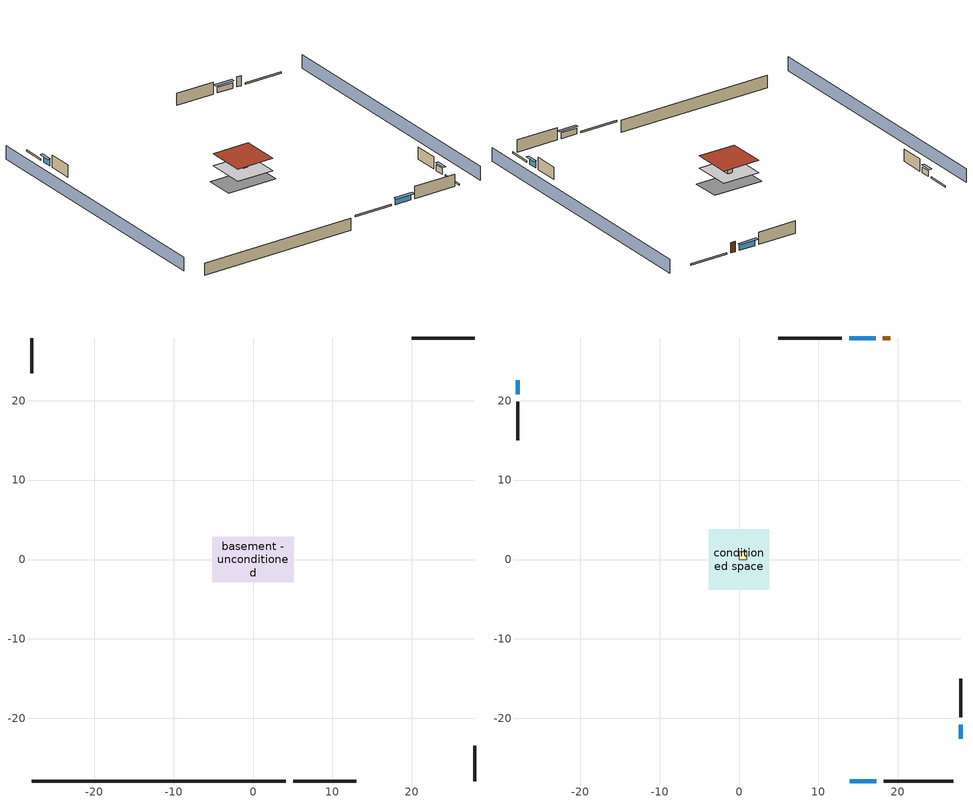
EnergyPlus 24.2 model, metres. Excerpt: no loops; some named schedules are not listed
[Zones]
basement - unconditioned
 floor foundation (Slab1 construction): -5.15,-2.86 -5.15,2.86 5.15,2.86 5.15,-2.86 z-2.13
 wall outside (RimJoist1 construction): 5.08,-27.88 13,-27.88 z0.3:0.61
 wall outside (RimJoist2 construction): -27.88,27.88 -27.88,23.46 z0.3:0.61
 wall outside (RimJoist3 construction): 27.88,27.88 19.96,27.88 z0.3:0.61
 wall outside (RimJoist4 construction): 27.88,-27.88 27.88,-23.46 z0.3:0.61
 wall foundation (FoundationWall1 construction): -27.88,-27.88 4.15,-27.88 z-2.13:0.3
central ac and furnace airloop ret air zone
 floor adiabatic (AdiabaticConst): 0,0 0,1 1,1 1,0 z0
 wall adiabatic (AdiabaticConst): 0,1 0,0 1,0 1,1 0,1 z0:1
 ceiling adiabatic (AdiabaticConst): 1,0 1,1 0,1 0,0 z1
conditioned space
 floor to basement - unconditioned (Floor1 construction): -3.84,-3.84 -3.84,3.84 3.84,3.84 3.84,-3.84 z0.3
 wall outside (AdiabaticWallConstruction 1): 19.03,27.88 18.11,27.88 z0.3:2.34
 wall outside (AdiabaticWallConstruction): 13.93,-27.88 17.27,-27.88 / 17.19,27.88 13.85,27.88 z0.3:1.43; -27.88,22.54 -27.88,20.78 / 27.88,-22.54 27.88,-20.78 z0.3:1.49
 wall outside (Wall1 construction): 18.2,-27.88 26.95,-27.88 z0.3:2.74
 wall outside (Wall2 construction): -27.88,19.85 -27.88,14.99 z0.3:2.74
 wall outside (Wall3 construction): 12.92,27.88 4.93,27.88 z0.3:2.74
 wall outside (Wall4 construction): 27.88,-19.85 27.88,-14.99 z0.3:2.74
 window (WindowConstruction): 13.93,-27.88 17.27,-27.88 z0.3:1.43
 window (WindowConstruction 1): -27.88,22.53 -27.88,20.78 z0.3:1.49
 window (WindowConstruction 2): 17.19,27.88 13.85,27.88 z0.3:1.43
 window (WindowConstruction 3): 27.88,-22.53 27.88,-20.78 z0.3:1.49
 door (Door): 19.03,27.88 18.12,27.88 z0.3:2.34
 roof outside (Roof1 construction): -3.84,3.84 -3.84,-3.84 3.84,-3.84 3.84,3.84 z2.74
shading: -32.46,27.88 -32.46,-27.88 / 32.46,-27.88 32.46,27.88 z0:2.74; 17.57,-27.88 13.63,-27.88 13.63,-28.49 17.57,-28.49 z1.74; -27.88,20.47 -27.88,22.84 -28.49,22.84 -28.49,20.47 z1.8; 13.55,27.88 17.49,27.88 17.49,28.49 13.55,28.49 z1.74; 27.88,-20.47 27.88,-22.84 28.49,-22.84 28.49,-20.47 z1.8
[Building]
Building 1: Terrain=Suburbs
[Site:Location]
Portland Intl Arpt_OR: Latitude {deg}=45.59; Longitude {deg}=-122.6; Time Zone {hr}=-8; Elevation {m}=33; Keep Site Location Information=Yes
[Site:GroundTemperature:Shallow]
10.2558, 8.96328, 8.85977, 9.47314, 11.9355, 14.3863, 16.5111, 17.8571, 17.9714, 16.8767, 14.8061, 12.4304
[Site:WaterMainsTemperature]
Calculation Method=Schedule; Temperature Schedule=mains temperature schedule
[Material] Roughness=Rough; Thermal Absorptance=0.9
Name | Thickness {m} | Conductivity {W/m-K} | Density {kg/m3} | Specific Heat {J/kg-K} | Solar Absorptance | Visible Absorptance
concrete 4.0 in. | 0.1016 | 1.803125 | 2242.8 | 837.4 | 0.7 | 0.7
concrete 8.0 in. | 0.2032 | 1.803125 | 2242.8 | 837.4 | 0.7 | 0.7
door material | 0.04445 | 0.0612267 | 512.64 | 1214.23 | 0.7 | 0.7
floor covering | 0.0127 | 0.0433444 | 54.468 | 1339.84 | 0.6 | 0.6
floor stud and cavity | 0.1397 | 0.923637 | 92.3553 | 1139.71 | 0.7 | 0.7
furniture material basement - unconditioned 1; furniture material conditioned space 1 | 0.1524 | 0.115458 | 640.8 | 1214.23 | 0.6 | 0.6
gypsum board | 0.0127 | 0.160291 | 801 | 837.4 | 0.6 | 0.6
osb sheathing 0.5 in. | 0.0127 | 0.115458 | 512.64 | 1214.23 | 0.7 | 0.7
osb sheathing 0.75 in. | 0.01905 | 0.115458 | 512.64 | 1214.23 | 0.7 | 0.7
rim joist stud and cavity | 0.0508 | 0.178688 | 50.32683 | 1063.81 | 0.6 | 0.6
roof rigid ins | 0.103632 | 0.029427 | 32.04 | 1214.23 | 0.7 | 0.7
roof stud and cavity | 0.2032 | 0.159782 | 78.34581 | 1123.46 | 0.7 | 0.7
slate or tile shingles | 0.01905 | 0.840978 | 1899.972 | 799.717 | 0.75 | 0.75
wall rigid ins | 0.512978 | 0.029427 | 32.04 | 1214.23 | 0.7 | 0.7
wall stud and cavity | 0.1397 | 0.550994 | 139.0536 | 1170.24 | 0.7 | 0.7
wall stud and cavity 1 | 0.0889 | 0.380278 | 52.3479 | 1209.89 | 0.7 | 0.7
wall stud and cavity 2 | 0.0889 | 0.391764 | 83.0341 | 1211.67 | 0.7 | 0.7
wood siding | 0.0254 | 0.102417 | 544.68 | 1172.36 | 0.85 | 0.85
wood siding 1; wood siding 2 | 0.0254 | 0.102417 | 544.68 | 1172.36 | 0.7 | 0.7
[Material:NoMass]
Adiabatic: Roughness=Rough; Thermal Resistance {m2-K/W}=176.1; Thermal Absorptance=0.9; Solar Absorptance=0.7; Visible Absorptance=0.7
[WindowMaterial:SimpleGlazingSystem]
WindowMaterial: U-Factor {W/m2-K}=4.76952; Solar Heat Gain Coefficient=0.63
[Construction]
AdiabaticConst: Adiabatic
AdiabaticWallConstruction: wood siding 1, wall rigid ins, wall stud and cavity 1, gypsum board
AdiabaticWallConstruction 1: wood siding 2, wall rigid ins, wall stud and cavity 1, gypsum board
Door: door material
Floor1 construction: floor stud and cavity, osb sheathing 0.75 in., floor covering
FoundationWall1 construction: concrete 8.0 in.
furniture construction basement - unconditioned 1: furniture material basement - unconditioned 1
furniture construction conditioned space 1: furniture material conditioned space 1
PartitionWallConstruction: gypsum board, wall stud and cavity 2, gypsum board
RimJoist1 construction; RimJoist2 construction; RimJoist3 construction; RimJoist4 construction: wood siding, rim joist stud and cavity
Roof1 construction: slate or tile shingles, roof rigid ins, osb sheathing 0.75 in., roof stud and cavity, gypsum board
Slab1 construction: concrete 4.0 in.
Wall1 construction; Wall2 construction; Wall3 construction; Wall4 construction: wood siding, osb sheathing 0.5 in., wall stud and cavity, gypsum board
WindowConstruction; WindowConstruction 1; WindowConstruction 2; WindowConstruction 3: WindowMaterial
[Zone] Multiplier=1
Name | Volume {m3} | Part of Total Floor Area
basement - unconditioned; conditioned space | 143.623 | Yes
central ac and furnace airloop ret air zone | 1 | No
[Space]
Name | Zone | Volume {m3} | Space Type
basement - unconditioned 1 | basement - unconditioned | 143.623
central ac and furnace airloop ret air space | central ac and furnace airloop ret air zone |  | Plenum Space Type
conditioned space 1 | conditioned space | 143.623
[SurfaceProperty:ExposedFoundationPerimeter]
Slab1: Exposed Perimeter Calculation Method=TotalExposedPerimeter; Total Exposed Perimeter {m}=32.03448
[InternalMass]
Name | Construction | Zone or ZoneList | Space or SpaceList | Surface Area {m2}
furniture mass basement - unconditioned 1 | furniture construction basement - unconditioned 1 | basement - unconditioned | basement - unconditioned 1 | 23.56021
furniture mass conditioned space 1 | furniture construction conditioned space 1 | conditioned space | conditioned space 1 | 23.56021
partition wall mass | PartitionWallConstruction | conditioned space | conditioned space 1 | 58.90053
[OtherEquipment] Design Level Calculation Method=EquipmentLevel
Name | Fuel Type | Zone or ZoneList or Space or SpaceList | Schedule | Design Level {W} | Fraction Latent | Fraction Radiant | Fraction Lost
central ac and furnace airloop_0 RetCondToDZ; central ac and furnace airloop_0 SupCondToDZ; central ac and furnace airloop_0 SupSensLkToDZ; water heater sens | None | basement - unconditioned 1 | Always On Discrete | 0 | 0 | 0 | 0
central ac and furnace airloop_0 SupLatLkToDZ; water heater lat | None | basement - unconditioned 1 | Always On Discrete | 0 | 1 | 0 | 0
water heater energy adjustment1 | Electricity | basement - unconditioned 1 | Always On Discrete | 0.01 | 0 | 0 | 1
central ac and furnace airloop_0 RetCondToRP; central ac and furnace airloop_0 RetSensLkToRP | None | central ac and furnace airloop ret air space | Always On Discrete | 0 | 0 | 0 | 0
central ac and furnace airloop_0 RetLatLkToRP | None | central ac and furnace airloop ret air space | Always On Discrete | 0 | 1 | 0 | 0
central ac and furnace airloop_0 SupCondToLv; central ac and furnace airloop_0 SupSensLkToCond; mech vent house fan sensible load | None | conditioned space 1 | Always On Discrete | 0 | 0 | 0 | 0
central ac and furnace airloop_0 SupLatLkToCond; mech vent house fan latent load | None | conditioned space 1 | Always On Discrete | 0 | 1 | 0 | 0
clothes dryer 1 | Electricity | conditioned space 1 | clothes_dryer | 0 | 0.015 | 0.081 | 0.85
cooking range 1 | Electricity | conditioned space 1 | cooking_range | 0 | 0.08 | 0.432 | 0.2
general water use latent | None | conditioned space 1 | general water use schedule | 25.6591 | 1 | 0 | 0
general water use sensible | None | conditioned space 1 | general water use schedule | -25.2881 | 0 | 0.6 | 0
[ZoneInfiltration:DesignFlowRate] Schedule=Always On Discrete
Name | Zone or ZoneList or Space or SpaceList | Design Flow Rate Calculation Method | Design Flow Rate {m3/s} | Air Changes per Hour {1/hr} | Constant Term Coefficient | Temperature Term Coefficient | Velocity Term Coefficient | Velocity Squared Term Coefficient
basement_unconditioned 1 duct leakage imbalance infil flow | basement - unconditioned 1 | Flow/Zone | 0
infil basement - unconditioned 1 | basement - unconditioned 1 | AirChanges/Hour |  | 0.1 | 1 | 0 | 0 | 0
infil flow; natural vent flow; whole house fan flow | conditioned space 1 | Flow/Zone | 0
[ZoneMixing] Schedule=Always On Continuous; Design Flow Rate Calculation Method=Flow/Zone; Design Flow Rate {m3/s}=0
Name | Zone or Space | Source Zone or Space
central ac and furnace airloop_0 ZoneMixCondToDZ mix | basement - unconditioned | conditioned space
central ac and furnace airloop_0 ZoneMixDZToCond mix | conditioned space | basement - unconditioned
[SpaceList]
Plenum Space Type: central ac and furnace airloop ret air space
[SurfaceProperty:IncidentSolarMultiplier] Incident Solar Multiplier=1; Incident Solar Multiplier Schedule=trans schedule winter=0.85 summer=0.7
Window1; Window2; Window3; Window4
[Lights]
interior lighting: Zone or ZoneList or Space or SpaceList=conditioned space 1; Schedule=lighting_interior; Design Level Calculation Method=LightingLevel; Lighting Level {W}=447.912; Return Air Fraction=0; Fraction Radiant=0.6; Fraction Visible=0.2; Fraction Replaceable=1
[People]
occupants: Zone or ZoneList or Space or SpaceList=conditioned space 1; Number of People Schedule=occupants; Number of People Calculation Method=People; Number of People=1; Fraction Radiant=0.314171; Sensible Heat Fraction=0.56303; Activity Level Schedule=occupants activity schedule; Carbon Dioxide Generation Rate {m3/s-W}=0; Enable ASHRAE 55 Comfort Warnings=No; Mean Radiant Temperature Calculation Type=EnclosureAveraged
[ElectricEquipment] Zone or ZoneList or Space or SpaceList=conditioned space 1; Design Level Calculation Method=EquipmentLevel
Name | Schedule | Design Level {W} | Fraction Latent | Fraction Radiant | Fraction Lost
ceiling fan | ceiling_fan | 19.4567 | 0 | 0.558 | 0
clothes dryer | clothes_dryer | 3603.59 | 0.015 | 0.081 | 0.85
clothes washer | clothes_washer | 268.107 | 0.03 | 0.162 | 0.7
cooking range | cooking_range | 1654.51 | 0.08 | 0.432 | 0.2
dishwasher | dishwasher | 632.692 | 0.3 | 0.18 | 0.4
fridge | fridge schedule | 49.4292 | 0 | 0.6 | 0
mech vent bath fan 0 | mech vent bath fan 0 schedule | 15 | 0 | 0 | 1
mech vent house fan | mech vent house fan schedule | 0 | 0 | 0 | 1
mech vent house fan cfis | mech vent house fan cfis schedule | 0 | 0 | 0 | 0
mech vent range fan 0 | mech vent range fan 0 schedule | 30 | 0 | 0 | 1
misc plug loads | plug_loads_other | 212.667 | 0.021 | 0.558 | 0.049
misc tv | plug_loads_tv | 273.225 | 0 | 0.6 | 0
whole house fan | Always On Discrete | 0 | 0 | 0 | 1
[AvailabilityManager:Scheduled]
central ac and furnace airloop Availability Manager: Schedule=Always On Discrete
[AirLoopHVAC:ReturnPlenum]
Air Loop HVAC Return Plenum 1: Zone=central ac and furnace airloop ret air zone
[WaterUse:Equipment]
dishwasher: Peak Flow Rate {m3/s}=7.46564e-06; Flow Rate Fraction Schedule=hot_water_dishwasher
[Foundation:Kiva]
Foundation Kiva 1: Initial Indoor Air Temperature {C}=9.52053; Wall Height Above Grade {m}=0.3048; Wall Depth Below Slab {m}=0.2032
[Foundation:Kiva:Settings]
Soil Conductivity {W/m-K}=1.3848; Soil Density {kg/m3}=1842.3; Soil Specific Heat {J/kg-K}=418.7; Ground Solar Absorptivity=0.9; Ground Thermal Absorptivity=0.9; Ground Surface Roughness {m}=0.03; Far-Field Width {m}=40; Deep-Ground Boundary Condition=ZeroFlux; Deep-Ground Depth {m}=40; Minimum Cell Dimension {m}=0.2; Maximum Cell Growth Coefficient=3; Simulation Timestep=Timestep
[Exterior:Lights]
exterior lighting: Schedule=exterior lighting schedule; Design Level {W}=30.309
[EnergyManagementSystem:GlobalVariable]
central_ac_and_furnace_airloop_0_DuctImbalLkExhFanEquivCond
central_ac_and_furnace_airloop_0_DuctImbalLkExhFanEquivDZ
central_ac_and_furnace_airloop_0_DuctImbalLkSupFanEquivCond
central_ac_and_furnace_airloop_0_DuctImbalLkSupFanEquivDZ
central_ac_and_furnace_airloop_0_DZ_T
central_ac_and_furnace_airloop_0_DZ_W
central_ac_and_furnace_airloop_0_RetCondToDZ
central_ac_and_furnace_airloop_0_RetCondToRP
central_ac_and_furnace_airloop_0_RetLatLkToRP
central_ac_and_furnace_airloop_0_RetSensLkToRP
central_ac_and_furnace_airloop_0_SupCondToDZ
central_ac_and_furnace_airloop_0_SupCondToLv
central_ac_and_furnace_airloop_0_SupLatLkToCond
central_ac_and_furnace_airloop_0_SupLatLkToDZ
central_ac_and_furnace_airloop_0_SupSensLkToCond
central_ac_and_furnace_airloop_0_SupSensLkToDZ
central_ac_and_furnace_airloop_0_ZoneMixCondToDZ
central_ac_and_furnace_airloop_0_ZoneMixDZToCond
central_ac_and_furnace_airloop_AH_MFR
central_ac_and_furnace_airloop_AH_Tout
central_ac_and_furnace_airloop_AH_VFR
central_ac_and_furnace_airloop_AH_Wout
central_ac_and_furnace_airloop_Fan_RTF
central_ac_and_furnace_airloop_RA_T
central_ac_and_furnace_airloop_Ra_W
infil_program_Qfan
infil_program_Qinf
natural_vent_program_Qnv
natural_vent_program_Qwhf
[EnergyManagementSystem:Sensor]
Name | Output:Variable or Output:Meter Index Key | Output:Variable or Output:Meter
airflow_gain | infil flow | Infiltration Sensible Heat Gain Energy
airflow_gain_1 | natural vent flow | Infiltration Sensible Heat Gain Energy
airflow_gain_2 | whole house fan flow | Infiltration Sensible Heat Gain Energy
airflow_loss | infil flow | Infiltration Sensible Heat Loss Energy
airflow_loss_1 | natural vent flow | Infiltration Sensible Heat Loss Energy
airflow_loss_2 | whole house fan flow | Infiltration Sensible Heat Loss Energy
central_ac_and_furnace_airloop_0_DZ_T_s | basement - unconditioned | Zone Air Temperature
central_ac_and_furnace_airloop_0_DZ_W_s | basement - unconditioned | Zone Mean Air Humidity Ratio
central_ac_and_furnace_airloop_AH_MFR_s | Node 5 | System Node Mass Flow Rate
central_ac_and_furnace_airloop_AH_Tout_s | Node 5 | System Node Temperature
central_ac_and_furnace_airloop_AH_VFR_s | Node 5 | System Node Current Density Volume Flow Rate
central_ac_and_furnace_airloop_AH_Wout_s | Node 5 | System Node Humidity Ratio
central_ac_and_furnace_airloop_RA_T_s | Node 8 | System Node Temperature
central_ac_and_furnace_airloop_Ra_W_s | Node 8 | System Node Humidity Ratio
clg_load_cond |  | Cooling:EnergyTransfer:Zone:CONDITIONED SPACE
clg_load_duct |  | Cooling:EnergyTransfer:Zone:CENTRAL AC AND FURNACE AIRLOOP RET AIR ZONE
clg_sp_s; clg_sp_s_1 | cooling setpoint | Schedule Value
clothes_dryer_exhaust_0_sch_s | clothes_dryer | Schedule Value
cool_season | cooling season schedule | Schedule Value
ducts_conv | central ac and furnace airloop_0 RetCondToRP | Other Equipment Convective Heating Energy
ducts_conv_1 | central ac and furnace airloop_0 RetLatLkToRP | Other Equipment Convective Heating Energy
ducts_conv_2 | central ac and furnace airloop_0 RetSensLkToRP | Other Equipment Convective Heating Energy
ducts_conv_3 | central ac and furnace airloop_0 SupCondToLv | Other Equipment Convective Heating Energy
ducts_conv_4 | central ac and furnace airloop_0 SupLatLkToCond | Other Equipment Convective Heating Energy
ducts_conv_5 | central ac and furnace airloop_0 SupSensLkToCond | Other Equipment Convective Heating Energy
ducts_rad | central ac and furnace airloop_0 RetCondToRP | Other Equipment Radiant Heating Energy
ducts_rad_1 | central ac and furnace airloop_0 RetLatLkToRP | Other Equipment Radiant Heating Energy
ducts_rad_2 | central ac and furnace airloop_0 RetSensLkToRP | Other Equipment Radiant Heating Energy
ducts_rad_3 | central ac and furnace airloop_0 SupCondToLv | Other Equipment Radiant Heating Energy
ducts_rad_4 | central ac and furnace airloop_0 SupLatLkToCond | Other Equipment Radiant Heating Energy
ducts_rad_5 | central ac and furnace airloop_0 SupSensLkToCond | Other Equipment Radiant Heating Energy
htg_load_cond |  | Heating:EnergyTransfer:Zone:CONDITIONED SPACE
htg_load_duct |  | Heating:EnergyTransfer:Zone:CENTRAL AC AND FURNACE AIRLOOP RET AIR ZONE
htg_sp_s; htg_sp_s_1 | heating setpoint | Schedule Value
ig_ee_conv | ceiling fan | Electric Equipment Convective Heating Energy
ig_ee_conv_1 | clothes dryer | Electric Equipment Convective Heating Energy
ig_ee_conv_3 | cooking range | Electric Equipment Convective Heating Energy
ig_ee_conv_4 | dishwasher | Electric Equipment Convective Heating Energy
ig_ee_conv_5 | fridge | Electric Equipment Convective Heating Energy
ig_ee_conv_6 | misc plug loads | Electric Equipment Convective Heating Energy
ig_ee_conv_7 | misc tv | Electric Equipment Convective Heating Energy
ig_ee_conv_8 | whole house fan | Electric Equipment Convective Heating Energy
ig_ee_rad | ceiling fan | Electric Equipment Radiant Heating Energy
ig_ee_rad_1 | clothes dryer | Electric Equipment Radiant Heating Energy
ig_ee_rad_3 | cooking range | Electric Equipment Radiant Heating Energy
ig_ee_rad_4 | dishwasher | Electric Equipment Radiant Heating Energy
ig_ee_rad_5 | fridge | Electric Equipment Radiant Heating Energy
ig_ee_rad_6 | misc plug loads | Electric Equipment Radiant Heating Energy
ig_ee_rad_7 | misc tv | Electric Equipment Radiant Heating Energy
ig_ee_rad_8 | whole house fan | Electric Equipment Radiant Heating Energy
ig_lgt_conv | interior lighting | Lights Convective Heating Energy
ig_lgt_rad | interior lighting | Lights Radiant Heating Energy
ig_lgt_vis | interior lighting | Lights Visible Radiation Heating Energy
ig_oe_conv | clothes dryer 1 | Other Equipment Convective Heating Energy
ig_oe_conv_1 | cooking range 1 | Other Equipment Convective Heating Energy
ig_oe_conv_2 | general water use latent | Other Equipment Convective Heating Energy
ig_oe_conv_3 | general water use sensible | Other Equipment Convective Heating Energy
ig_oe_rad | clothes dryer 1 | Other Equipment Radiant Heating Energy
ig_oe_rad_1 | cooking range 1 | Other Equipment Radiant Heating Energy
ig_oe_rad_2 | general water use latent | Other Equipment Radiant Heating Energy
ig_oe_rad_3 | general water use sensible | Other Equipment Radiant Heating Energy
ig_ppl_conv | occupants | People Convective Heating Energy
ig_ppl_rad | occupants | People Radiant Heating Energy
im_conv | furniture mass conditioned space 1 | Surface Inside Face Convection Heat Gain Energy
im_conv_1 | partition wall mass | Surface Inside Face Convection Heat Gain Energy
im_ig | furniture mass conditioned space 1 | Surface Inside Face Internal Gains Radiation Heat Gain Energy
im_ig_1 | partition wall mass | Surface Inside Face Internal Gains Radiation Heat Gain Energy
im_lgt | furniture mass conditioned space 1 | Surface Inside Face Lights Radiation Heat Gain Energy
im_lgt_1 | partition wall mass | Surface Inside Face Lights Radiation Heat Gain Energy
im_sol | furniture mass conditioned space 1 | Surface Inside Face Solar Radiation Heat Gain Energy
im_sol_1 | partition wall mass | Surface Inside Face Solar Radiation Heat Gain Energy
im_surf | furniture mass conditioned space 1 | Surface Inside Face Net Surface Thermal Radiation Heat Gain Energy
im_surf_1 | partition wall mass | Surface Inside Face Net Surface Thermal Radiation Heat Gain Energy
mech_vent_bath_fan_0_sch_s | mech vent bath fan 0 schedule | Schedule Value
mech_vent_range_fan_0_sch_s | mech vent range fan 0 schedule | Schedule Value
mv_conv | mech vent bath fan 0 | Electric Equipment Convective Heating Energy
mv_conv_1 | mech vent house fan | Electric Equipment Convective Heating Energy
mv_conv_2 | mech vent house fan cfis | Electric Equipment Convective Heating Energy
mv_conv_3 | mech vent range fan 0 | Electric Equipment Convective Heating Energy
mv_conv_4 | mech vent house fan latent load | Other Equipment Convective Heating Energy
mv_conv_5 | mech vent house fan sensible load | Other Equipment Convective Heating Energy
mv_rad | mech vent bath fan 0 | Electric Equipment Radiant Heating Energy
mv_rad_1 | mech vent house fan | Electric Equipment Radiant Heating Energy
mv_rad_2 | mech vent house fan cfis | Electric Equipment Radiant Heating Energy
mv_rad_3 | mech vent range fan 0 | Electric Equipment Radiant Heating Energy
mv_rad_4 | mech vent house fan latent load | Other Equipment Radiant Heating Energy
mv_rad_5 | mech vent house fan sensible load | Other Equipment Radiant Heating Energy
natural_vent_s | natural vent schedule | Schedule Value
out_pb_s |  | Site Outdoor Air Barometric Pressure
out_wt_s |  | Site Outdoor Air Humidity Ratio
site_vw_s |  | Site Wind Speed
ss_back_out | Window1 | Surface Window Shortwave from Zone Back Out Window Heat Transfer Rate
ss_back_out_1 | Window2 | Surface Window Shortwave from Zone Back Out Window Heat Transfer Rate
ss_back_out_2 | Window3 | Surface Window Shortwave from Zone Back Out Window Heat Transfer Rate
ss_back_out_3 | Window4 | Surface Window Shortwave from Zone Back Out Window Heat Transfer Rate
ss_conv | Door1 | Surface Inside Face Convection Heat Gain Energy
ss_conv_1 | Window1 | Surface Inside Face Convection Heat Gain Energy
ss_conv_2 | Window2 | Surface Inside Face Convection Heat Gain Energy
ss_conv_3 | Window3 | Surface Inside Face Convection Heat Gain Energy
ss_conv_4 | Window4 | Surface Inside Face Convection Heat Gain Energy
ss_ig | Door1 | Surface Inside Face Internal Gains Radiation Heat Gain Energy
ss_ig_1 | Window1 | Surface Inside Face Internal Gains Radiation Heat Gain Energy
ss_ig_2 | Window2 | Surface Inside Face Internal Gains Radiation Heat Gain Energy
ss_ig_3 | Window3 | Surface Inside Face Internal Gains Radiation Heat Gain Energy
ss_ig_4 | Window4 | Surface Inside Face Internal Gains Radiation Heat Gain Energy
ss_lgt | Door1 | Surface Inside Face Lights Radiation Heat Gain Energy
ss_sol | Door1 | Surface Inside Face Solar Radiation Heat Gain Energy
ss_surf | Door1 | Surface Inside Face Net Surface Thermal Radiation Heat Gain Energy
ss_surf_1 | Window1 | Surface Inside Face Net Surface Thermal Radiation Heat Gain Energy
ss_surf_2 | Window2 | Surface Inside Face Net Surface Thermal Radiation Heat Gain Energy
ss_surf_3 | Window3 | Surface Inside Face Net Surface Thermal Radiation Heat Gain Energy
ss_surf_4 | Window4 | Surface Inside Face Net Surface Thermal Radiation Heat Gain Energy
ss_trans_in | Window1 | Surface Window Transmitted Solar Radiation Rate
ss_trans_in_1 | Window2 | Surface Window Transmitted Solar Radiation Rate
ss_trans_in_2 | Window3 | Surface Window Transmitted Solar Radiation Rate
ss_trans_in_3 | Window4 | Surface Window Transmitted Solar Radiation Rate
ss_trans_out | Window1 | Surface Inside Face Initial Transmitted Diffuse Transmitted Out Window Solar Radiation Rate
ss_trans_out_1 | Window2 | Surface Inside Face Initial Transmitted Diffuse Transmitted Out Window Solar Radiation Rate
ss_trans_out_2 | Window3 | Surface Inside Face Initial Transmitted Diffuse Transmitted Out Window Solar Radiation Rate
ss_trans_out_3 | Window4 | Surface Inside Face Initial Transmitted Diffuse Transmitted Out Window Solar Radiation Rate
s_conv | Floor1 | Surface Inside Face Convection Heat Gain Energy
s_conv_1 | Roof1 | Surface Inside Face Convection Heat Gain Energy
s_conv_2 | Wall1 | Surface Inside Face Convection Heat Gain Energy
s_conv_3 | Wall2 | Surface Inside Face Convection Heat Gain Energy
s_conv_4 | Wall3 | Surface Inside Face Convection Heat Gain Energy
s_conv_5 | Wall4 | Surface Inside Face Convection Heat Gain Energy
s_ig | Floor1 | Surface Inside Face Internal Gains Radiation Heat Gain Energy
s_ig_1 | Roof1 | Surface Inside Face Internal Gains Radiation Heat Gain Energy
s_ig_2 | Wall1 | Surface Inside Face Internal Gains Radiation Heat Gain Energy
s_ig_3 | Wall2 | Surface Inside Face Internal Gains Radiation Heat Gain Energy
s_ig_4 | Wall3 | Surface Inside Face Internal Gains Radiation Heat Gain Energy
s_ig_5 | Wall4 | Surface Inside Face Internal Gains Radiation Heat Gain Energy
s_lgt | Floor1 | Surface Inside Face Lights Radiation Heat Gain Energy
s_lgt_1 | Roof1 | Surface Inside Face Lights Radiation Heat Gain Energy
s_lgt_2 | Wall1 | Surface Inside Face Lights Radiation Heat Gain Energy
s_lgt_3 | Wall2 | Surface Inside Face Lights Radiation Heat Gain Energy
s_lgt_4 | Wall3 | Surface Inside Face Lights Radiation Heat Gain Energy
